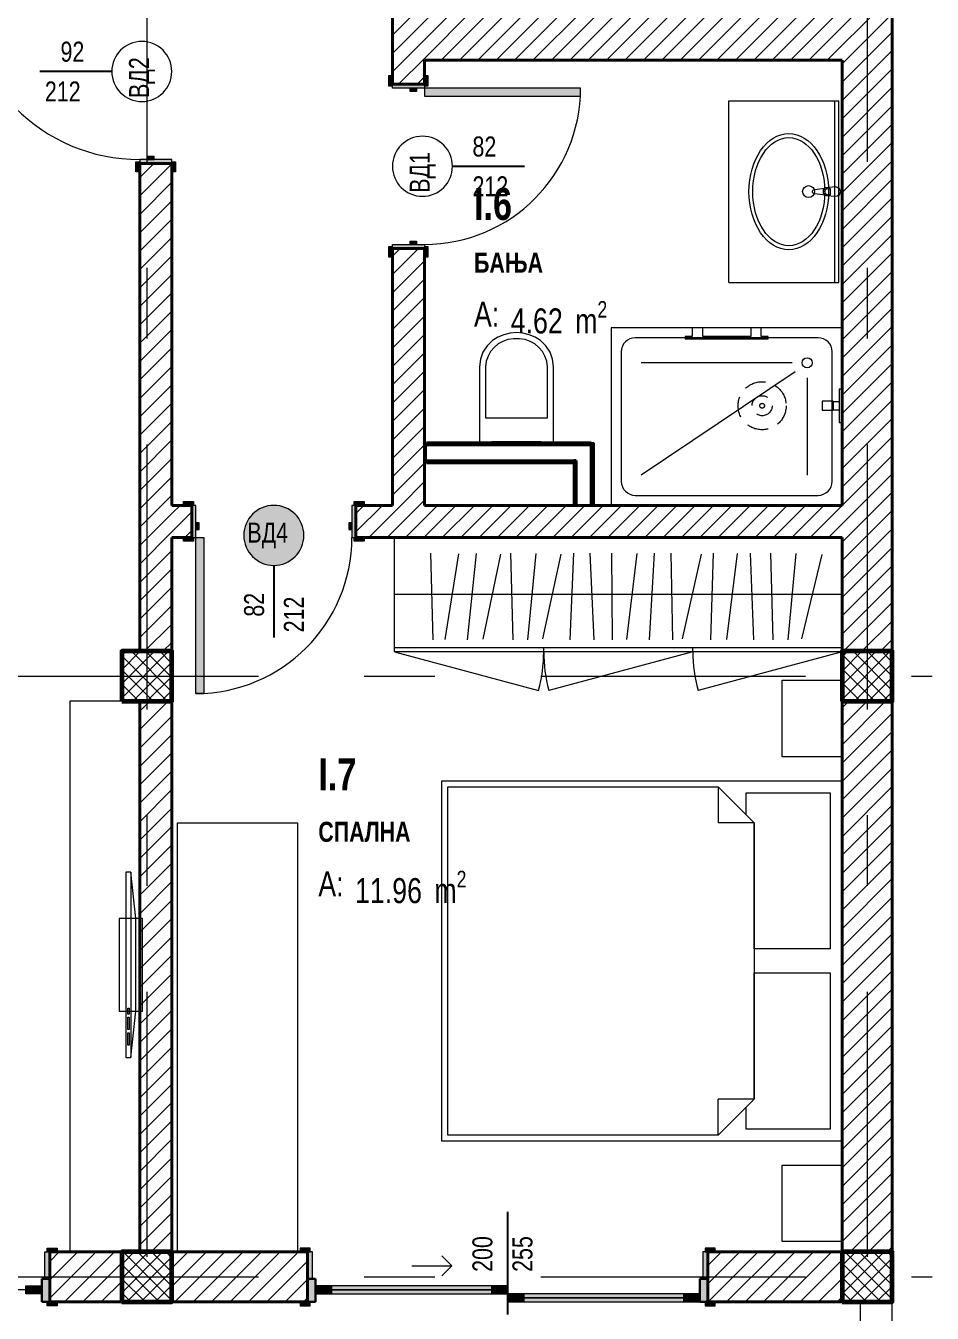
# Model space of a CAD drawing. Extents: x -1929 to 256751, y -18317 to 36108.
# Drawn here: x -983 to -530, y 767 to 1410 of the extents above; entities that cross this region are included whole.
import ezdxf

# ---------------------------------------------------------------- set-up
doc = ezdxf.new("R2010")
doc.units = 0
doc.header["$LTSCALE"] = 5
doc.header["$MEASUREMENT"] = 0
doc.linetypes.add('- Двойно прекъснати линии', pattern=[1093.611073, 529.166651, -211.666656, 141.111112, -211.666656])
doc.linetypes.add('Скрита линия (1)', pattern=[317.5, 211.666667, -105.833333])
for name, color, linetype in [('1 _ Плочи - Основни.Structural - Bearing', 7, 'Continuous'), ('1 _ Преградни_Стени - Външни .Non Structural - Bearing', 7, 'Continuous'), ('6 _ - Конструктивни оси.Dimensioning', 7, 'Continuous'), ('Model Unit - Zone', 7, 'Continuous'), ('Structural - Bearing', 7, 'Continuous')]:
    doc.layers.add(name, color=color, linetype=linetype)
doc.layers.add('3 _ - Обзавеждане - Вътрешно.Furniture', color=7, linetype='Continuous', true_color=0x6b6157)
doc.styles.add('GENERATED_STYLE_1', font='GOTHIC.TTF')
doc.styles.add('GENERATED_STYLE_2', font='GOTHICB.TTF')
doc.styles.add('GENERATED_STYLE_3', font='GOTHIC.TTF')
pattern_1 = [(45, (-6981.278, 1484.278), (-4.5961937, 4.5961937), [])]
pattern_2 = [(45, (-6981.278, 1484.278), (-3.5355337, 3.5355337), []), (135, (-6981.278, 1484.278), (3.5355337, 3.5355337), [])]

msp = doc.modelspace()

# ---------------------------------------------------------------- hatches: boundary and pattern name
at = {"layer": '1 _ Преградни_Стени - Външни .Non Structural - Bearing', "linetype": 'Continuous', "lineweight": 0, "true_color": 0xdedede}
for points in [[(-700.84, 1201.74), (-783.22, 1201.74), (-783.22, 1200.54), (-700.84, 1200.54)], [(-700.84, 1201.74), (-700.84, 1200.54), (-699.64, 1201.74)], [(-700.84, 1200.54), (-699.64, 1200.54), (-699.64, 1201.74)], [(-700.84, 1200.54), (-700.84, 1170.48), (-699.64, 1170.48), (-699.64, 1200.54)], [(-709.64, 1192.94), (-783.22, 1192.94), (-783.22, 1191.74), (-709.64, 1191.74)], [(-709.64, 1192.94), (-709.64, 1191.74), (-708.44, 1192.94)], [(-709.64, 1191.74), (-708.44, 1191.74), (-708.44, 1192.94)], [(-709.64, 1191.74), (-709.64, 1170.48), (-708.44, 1170.48), (-708.44, 1191.74)]]:
    msp.add_hatch(color=254, dxfattribs=at).paths.add_polyline_path(points)
at = {"layer": 'Structural - Bearing', "linetype": 'Continuous', "lineweight": 15}
h = msp.add_hatch(dxfattribs=at)
h.set_pattern_fill('COMMON_BRICK_0001', color=253, scale=0.05, style=0, pattern_type=2)
h.set_pattern_definition(pattern_1)
h.paths.add_polyline_path([(-800.22, 1380.83), (-784.22, 1380.83), (-784.22, 1501.63), (-800.22, 1501.63)])
h = msp.add_hatch(dxfattribs=at)
h.set_pattern_fill('COMMON_BRICK_0001', color=253, scale=0.05, style=0, pattern_type=2)
h.set_pattern_definition(pattern_1)
h.paths.add_polyline_path([(-784.22, 1392.83), (-550.48, 1392.83), (-550.48, 1417.83), (-784.22, 1417.83)])
h = msp.add_hatch(dxfattribs=at)
h.set_pattern_fill('COMMON_BRICK_0001', color=253, scale=0.05, style=0, pattern_type=2)
h.set_pattern_definition(pattern_1)
h.paths.add_polyline_path([(-550.48, 1392.83), (-575.48, 1392.83), (-575.48, 1097.6), (-550.48, 1097.6)])
at = {"layer": 'Structural - Bearing', "linetype": 'Continuous', "lineweight": 0, "true_color": 0xdedede}
for points in [[(-800.22, 1380.03), (-800.22, 1385.03), (-802.12, 1385.03), (-802.12, 1380.03)], [(-782.32, 1380.03), (-782.32, 1385.03), (-784.22, 1385.03), (-784.22, 1380.03)], [(-800.22, 1380.83), (-800.22, 1378.83), (-784.22, 1378.83), (-784.22, 1380.83)], [(-788.22, 1378.83), (-791.42, 1378.83), (-791.42, 1377.23), (-788.22, 1377.23)], [(-706.22, 1378.83), (-784.22, 1378.83), (-784.22, 1374.83), (-706.22, 1374.83)], [(-919.28, 1343.2), (-919.28, 1344.8), (-922.48, 1344.8), (-922.48, 1343.2)], [(-926.48, 1342), (-928.38, 1342), (-928.38, 1337), (-926.48, 1337)], [(-910.48, 1343.2), (-926.48, 1343.2), (-926.48, 1341.2), (-910.48, 1341.2)], [(-908.58, 1342), (-910.48, 1342), (-910.48, 1337), (-908.58, 1337)], [(-802.12, 1299.63), (-802.12, 1294.63), (-800.22, 1294.63), (-800.22, 1299.63)], [(-800.22, 1300.83), (-800.22, 1298.83), (-784.22, 1298.83), (-784.22, 1300.83)], [(-791.42, 1300.83), (-788.22, 1300.83), (-788.22, 1302.43), (-791.42, 1302.43)], [(-784.22, 1299.63), (-784.22, 1294.63), (-782.32, 1294.63), (-782.32, 1299.63)], [(-899.68, 1170.48), (-899.68, 1172.38), (-904.68, 1172.38), (-904.68, 1170.48)], [(-900.48, 1170.48), (-900.48, 1154.48), (-898.48, 1154.48), (-898.48, 1170.48)], [(-844.48, 1155.48, 1), (-874.48, 1155.48, 1)], [(-820.48, 1170.48), (-820.48, 1154.48), (-818.48, 1154.48), (-818.48, 1170.48)], [(-819.28, 1172.38), (-819.28, 1170.48), (-814.28, 1170.48), (-814.28, 1172.38)], [(-898.48, 1158.48), (-896.88, 1158.48), (-896.88, 1161.68), (-898.48, 1161.68)], [(-820.48, 1161.68), (-822.08, 1161.68), (-822.08, 1158.48), (-820.48, 1158.48)], [(-899.68, 1152.58), (-899.68, 1154.48), (-904.68, 1154.48), (-904.68, 1152.58)], [(-898.48, 1076.48), (-894.48, 1076.48), (-894.48, 1154.48), (-898.48, 1154.48)], [(-819.28, 1154.48), (-819.28, 1152.58), (-814.28, 1152.58), (-814.28, 1154.48)], [(-973.98, 784.1), (-971.48, 784.1), (-971.48, 797.6), (-973.98, 797.6)], [(-972.78, 799.5), (-972.78, 797.6), (-967.78, 797.6), (-967.78, 799.5)], [(-841.3, 799.5), (-846.3, 799.5), (-846.3, 797.6), (-841.3, 797.6)], [(-840.1, 784.1), (-840.1, 797.6), (-842.6, 797.6), (-842.6, 784.1)], [(-642.6, 784.1), (-642.6, 797.6), (-645.1, 797.6), (-645.1, 784.1)], [(-643.9, 797.6), (-638.9, 797.6), (-638.9, 799.5), (-643.9, 799.5)], [(-975.48, 776.6), (-975.48, 780.6), (-983.48, 780.6), (-983.48, 776.6)], [(-975.48, 784.1), (-975.48, 772.6), (-971.48, 772.6), (-971.48, 784.1)], [(-838.6, 784.1), (-842.6, 784.1), (-842.6, 772.6), (-838.6, 772.6)], [(-838.6, 776.6), (-830.6, 776.6), (-830.6, 780.6), (-838.6, 780.6)], [(-830.6, 778.6), (-750.6, 778.6), (-750.6, 780.6), (-830.6, 780.6)], [(-830.6, 776.6), (-750.6, 776.6), (-750.6, 778.6), (-830.6, 778.6)], [(-742.6, 780.6), (-750.6, 780.6), (-750.6, 776.6), (-742.6, 776.6)], [(-642.6, 784.1), (-646.6, 784.1), (-646.6, 772.6), (-642.6, 772.6)], [(-972.78, 772.6), (-972.78, 770.7), (-967.78, 770.7), (-967.78, 772.6)], [(-841.3, 772.6), (-846.3, 772.6), (-846.3, 770.7), (-841.3, 770.7)], [(-742.6, 772.6), (-734.6, 772.6), (-734.6, 776.6), (-742.6, 776.6)], [(-734.6, 774.6), (-654.6, 774.6), (-654.6, 776.6), (-734.6, 776.6)], [(-734.6, 772.6), (-654.6, 772.6), (-654.6, 774.6), (-734.6, 774.6)], [(-646.6, 776.6), (-654.6, 776.6), (-654.6, 772.6), (-646.6, 772.6)], [(-643.9, 770.7), (-638.9, 770.7), (-638.9, 772.6), (-643.9, 772.6)]]:
    msp.add_hatch(color=254, dxfattribs=at).paths.add_polyline_path(points)
at = {"layer": 'Structural - Bearing', "linetype": 'Continuous', "lineweight": 15}
h = msp.add_hatch(dxfattribs=at)
h.set_pattern_fill('COMMON_BRICK_0001', color=253, scale=0.05, style=0, pattern_type=2)
h.set_pattern_definition(pattern_1)
h.paths.add_polyline_path([(-926.48, 1097.6), (-910.48, 1097.6), (-910.48, 1341.2), (-926.48, 1341.2)])
h = msp.add_hatch(dxfattribs=at)
h.set_pattern_fill('COMMON_BRICK_0001', color=253, scale=0.05, style=0, pattern_type=2)
h.set_pattern_definition(pattern_1)
h.paths.add_polyline_path([(-800.22, 1170.48), (-784.22, 1170.48), (-784.22, 1298.83), (-800.22, 1298.83)])
h = msp.add_hatch(dxfattribs=at)
h.set_pattern_fill('COMMON_BRICK_0001', color=253, scale=0.05, style=0, pattern_type=2)
h.set_pattern_definition(pattern_1)
h.paths.add_polyline_path([(-910.48, 1170.48), (-910.48, 1154.48), (-900.48, 1154.48), (-900.48, 1170.48)])
h = msp.add_hatch(dxfattribs=at)
h.set_pattern_fill('COMMON_BRICK_0001', color=253, scale=0.05, style=0, pattern_type=2)
h.set_pattern_definition(pattern_1)
h.paths.add_polyline_path([(-818.48, 1170.48), (-818.48, 1154.48), (-575.48, 1154.48), (-575.48, 1170.48)])
at = {"layer": 'Structural - Bearing', "linetype": 'Continuous', "lineweight": 13}
h = msp.add_hatch(dxfattribs=at)
h.set_pattern_fill('1_БЕТОН_СГЛОБЯЕМИ_ЕЛЕМЕН_E7', color=253, scale=0.05, style=0, pattern_type=2)
h.set_pattern_definition(pattern_2)
h.paths.add_polyline_path([(-935.48, 1072.6), (-910.48, 1072.6), (-910.48, 1097.6), (-935.48, 1097.6)])
h = msp.add_hatch(dxfattribs=at)
h.set_pattern_fill('1_БЕТОН_СГЛОБЯЕМИ_ЕЛЕМЕН_E7', color=253, scale=0.05, style=0, pattern_type=2)
h.set_pattern_definition(pattern_2)
h.paths.add_polyline_path([(-575.48, 1072.6), (-550.48, 1072.6), (-550.48, 1097.6), (-575.48, 1097.6)])
at = {"layer": 'Structural - Bearing', "linetype": 'Continuous', "lineweight": 15}
h = msp.add_hatch(dxfattribs=at)
h.set_pattern_fill('COMMON_BRICK_0001', color=253, scale=0.05, style=0, pattern_type=2)
h.set_pattern_definition(pattern_1)
h.paths.add_polyline_path([(-926.48, 1072.6), (-926.48, 797.6), (-910.48, 797.6), (-910.48, 1072.6)])
h = msp.add_hatch(dxfattribs=at)
h.set_pattern_fill('COMMON_BRICK_0001', color=253, scale=0.05, style=0, pattern_type=2)
h.set_pattern_definition(pattern_1)
h.paths.add_polyline_path([(-575.48, 797.6), (-550.48, 797.6), (-550.48, 1072.6), (-575.48, 1072.6)])
h = msp.add_hatch(dxfattribs=at)
h.set_pattern_fill('COMMON_BRICK_0001', color=253, scale=0.05, style=0, pattern_type=2)
h.set_pattern_definition(pattern_1)
h.paths.add_polyline_path([(-971.48, 797.6), (-971.48, 772.6), (-935.48, 772.6), (-935.48, 797.6)])
at = {"layer": 'Structural - Bearing', "linetype": 'Continuous', "lineweight": 13}
h = msp.add_hatch(dxfattribs=at)
h.set_pattern_fill('1_БЕТОН_СГЛОБЯЕМИ_ЕЛЕМЕН_E7', color=253, scale=0.05, style=0, pattern_type=2)
h.set_pattern_definition(pattern_2)
h.paths.add_polyline_path([(-935.48, 772.6), (-910.48, 772.6), (-910.48, 797.6), (-935.48, 797.6)])
at = {"layer": 'Structural - Bearing', "linetype": 'Continuous', "lineweight": 15}
h = msp.add_hatch(dxfattribs=at)
h.set_pattern_fill('COMMON_BRICK_0001', color=253, scale=0.05, style=0, pattern_type=2)
h.set_pattern_definition(pattern_1)
h.paths.add_polyline_path([(-910.48, 772.6), (-842.6, 772.6), (-842.6, 797.6), (-910.48, 797.6)])
h = msp.add_hatch(dxfattribs=at)
h.set_pattern_fill('COMMON_BRICK_0001', color=253, scale=0.05, style=0, pattern_type=2)
h.set_pattern_definition(pattern_1)
h.paths.add_polyline_path([(-642.6, 772.6), (-575.48, 772.6), (-575.48, 797.6), (-642.6, 797.6)])
at = {"layer": 'Structural - Bearing', "linetype": 'Continuous', "lineweight": 13}
h = msp.add_hatch(dxfattribs=at)
h.set_pattern_fill('1_БЕТОН_СГЛОБЯЕМИ_ЕЛЕМЕН_E7', color=253, scale=0.05, style=0, pattern_type=2)
h.set_pattern_definition(pattern_2)
h.paths.add_polyline_path([(-575.48, 772.6), (-550.48, 772.6), (-550.48, 797.6), (-575.48, 797.6)])

# ---------------------------------------------------------------- linework, layer by layer
at = {"layer": '1 _ Плочи - Основни.Structural - Bearing', "linetype": 'Continuous', "lineweight": 20, "ltscale": 0.01, "flags": 128}
msp.add_lwpolyline([(-1240.48, 772.6), (-1240.48, 592.6), (-550.48, 592.6), (-550.48, 772.6), (-550.48, 1972.6), (-1240.48, 1972.6)], close=True, dxfattribs=at)
at = {"layer": '1 _ Преградни_Стени - Външни .Non Structural - Bearing', "linetype": 'Continuous', "lineweight": 35, "ltscale": 0.01}
for p, q in [((-708.44, 1200.54), (-783.22, 1200.54)), ((-700.84, 1200.54), (-708.44, 1200.54)), ((-700.84, 1200.54), (-708.44, 1200.54)), ((-700.84, 1192.94), (-700.84, 1200.54)), ((-783.22, 1192.94), (-709.64, 1192.94)), ((-708.44, 1192.94), (-709.64, 1192.94)), ((-708.44, 1192.94), (-709.64, 1192.94)), ((-708.44, 1192.94), (-708.44, 1170.48)), ((-700.84, 1170.48), (-700.84, 1192.94))]:
    msp.add_line(p, q, dxfattribs=at)
at = {"layer": '1 _ Преградни_Стени - Външни .Non Structural - Bearing', "linetype": 'Continuous', "lineweight": 35, "ltscale": 0.01, "flags": 128}
for points in [[(-700.84, 1201.74), (-783.22, 1201.74)], [(-699.64, 1170.48), (-699.64, 1201.74)], [(-783.22, 1191.74), (-709.64, 1191.74)], [(-709.64, 1191.74), (-709.64, 1170.48)]]:
    msp.add_lwpolyline(points, dxfattribs=at)
at = {"layer": '1 _ Преградни_Стени - Външни .Non Structural - Bearing', "linetype": 'Continuous', "lineweight": 15, "ltscale": 0.01, "flags": 128}
for points in [[(-783.22, 1200.54), (-783.22, 1201.74)], [(-699.64, 1201.74), (-700.84, 1201.74)], [(-783.22, 1191.74), (-783.22, 1192.94)], [(-709.64, 1170.48), (-708.44, 1170.48)], [(-700.84, 1170.48), (-699.64, 1170.48)]]:
    msp.add_lwpolyline(points, dxfattribs=at)
at = {"layer": '1 _ Преградни_Стени - Външни .Non Structural - Bearing', "linetype": 'Continuous', "lineweight": 13, "ltscale": 0.01, "flags": 128}
for points in [[(-783.22, 1192.94), (-783.22, 1200.54)], [(-708.44, 1170.48), (-700.84, 1170.48)]]:
    msp.add_lwpolyline(points, dxfattribs=at)
at = {"layer": '3 _ - Обзавеждане - Вътрешно.Furniture', "linetype": 'Continuous', "lineweight": 20, "ltscale": 0.01}
for p, q in [((-632.14, 1281.74), (-632.14, 1372.61)), ((-632.14, 1372.61), (-577.14, 1372.61)), ((-579.14, 1281.74), (-579.14, 1372.61)), ((-577.14, 1281.74), (-577.14, 1372.61)), ((-581.38, 1328.54), (-582.87, 1328.54)), ((-582.87, 1325.82), (-581.38, 1325.82)), ((-581.38, 1325.82), (-581.38, 1328.54)), ((-632.14, 1281.74), (-577.14, 1281.74)), ((-587.48, 1254.19), (-678.88, 1254.19)), ((-736.66, 1253.66), (-739.78, 1253.66)), ((-685.88, 1247.19), (-685.88, 1182.48)), ((-600.48, 1241.69), (-675.88, 1241.69)), ((-580.48, 1182.48), (-580.48, 1247.19)), ((-753.72, 1239.73), (-753.72, 1214.23)), ((-722.72, 1214.23), (-722.72, 1239.73)), ((-598.92, 1237.12), (-675.88, 1185.48)), ((-592.98, 1234.19), (-592.98, 1185.48)), ((-579.98, 1222.24), (-579.98, 1218.24)), ((-576.98, 1222.24), (-576.98, 1218.24)), ((-753.72, 1214.23), (-738.22, 1214.23)), ((-738.22, 1214.23), (-722.72, 1214.23)), ((-678.88, 1175.48), (-587.48, 1175.48)), ((-779.86, 1103.28), (-781.09, 1146.57)), ((-773.92, 1103.55), (-767.03, 1146.3)), ((-762.75, 1103.39), (-758.21, 1146.45)), ((-754.83, 1103.71), (-746.12, 1146.13)), ((-739.89, 1103.28), (-741.07, 1146.57)), ((-732.52, 1103.37), (-728.44, 1146.48)), ((-725.03, 1103.76), (-715.92, 1146.09)), ((-711.34, 1103.29), (-709.62, 1146.56)), ((-699.48, 1103.29), (-701.47, 1146.55)), ((-690.3, 1103.27), (-690.65, 1146.57)), ((-683.11, 1103.43), (-677.84, 1146.41)), ((-671.77, 1103.31), (-669.18, 1146.54)), ((-660.03, 1103.28), (-660.92, 1146.57)), ((-655.19, 1103.79), (-645.76, 1146.05)), ((-641.16, 1103.28), (-639.79, 1146.56)), ((-633.14, 1103.44), (-627.81, 1146.41)), ((-619.63, 1103.29), (-621.32, 1146.56)), ((-609.92, 1103.28), (-611.04, 1146.57)), ((-602.54, 1103.37), (-598.41, 1146.48)), ((-595.56, 1103.88), (-585.39, 1145.97)), ((-575.48, 1125.92), (-799.22, 1125.92)), ((-575.48, 1099.36), (-799.22, 1099.36)), ((-799.22, 1097.36), (-727.18, 1078.06)), ((-724.64, 1097.36), (-724.64, 1099.36)), ((-650.06, 1097.36), (-722.1, 1078.06)), ((-650.06, 1097.36), (-650.06, 1099.36)), ((-575.48, 1097.36), (-647.52, 1078.06)), ((-575.48, 1097.36), (-575.48, 1099.36)), ((-605.48, 1044.84), (-605.48, 1083.08)), ((-605.48, 1083.08), (-575.48, 1083.08)), ((-575.48, 1083.08), (-575.48, 1044.84)), ((-575.48, 1044.84), (-605.48, 1044.84)), ((-775.48, 852.9), (-775.48, 1032.9)), ((-775.48, 1032.9), (-575.48, 1032.9)), ((-772.48, 942.9), (-772.48, 1029.9)), ((-772.48, 1029.9), (-637.48, 1029.9)), ((-637.48, 1029.9), (-619.48, 1011.9)), ((-637.48, 1029.9), (-637.48, 1011.9)), ((-575.48, 1032.9), (-575.48, 852.9)), ((-619.48, 1011.9), (-637.48, 1011.9)), ((-619.48, 1011.9), (-619.48, 942.9)), ((-930.99, 987.28), (-930.99, 894.73)), ((-772.48, 855.9), (-772.48, 942.9)), ((-619.48, 942.9), (-619.48, 873.9)), ((-932.49, 916.33), (-932.49, 919.41)), ((-932.49, 919.41), (-931.86, 919.41)), ((-931.86, 916.33), (-932.49, 916.33)), ((-932.49, 908.61), (-932.49, 914.78)), ((-932.49, 914.78), (-931.86, 914.78)), ((-931.86, 919.41), (-931.86, 916.33)), ((-931.86, 914.78), (-931.86, 908.61)), ((-931.86, 908.61), (-932.49, 908.61)), ((-932.49, 900.9), (-932.49, 907.07)), ((-932.49, 907.07), (-931.86, 907.07)), ((-931.86, 907.07), (-931.86, 900.9)), ((-931.86, 900.9), (-932.49, 900.9)), ((-619.48, 873.9), (-637.48, 855.9)), ((-637.48, 855.9), (-637.48, 873.9)), ((-619.48, 873.9), (-637.48, 873.9)), ((-637.48, 855.9), (-772.48, 855.9)), ((-575.48, 852.9), (-775.48, 852.9)), ((-605.48, 802.71), (-605.48, 840.95)), ((-605.48, 840.95), (-575.48, 840.95)), ((-575.48, 840.95), (-575.48, 802.71)), ((-575.48, 802.71), (-605.48, 802.71))]:
    msp.add_line(p, q, dxfattribs=at)
at = {"layer": '3 _ - Обзавеждане - Вътрешно.Furniture', "linetype": 'Continuous', "lineweight": 20, "ltscale": 0.01, "flags": 128}
msp.add_lwpolyline([(-578.89, 1324.68), (-583.08, 1325.08, -0.12102), (-584.04, 1325.4), (-589.33, 1326.07, -0.882566), (-589.33, 1328.29), (-584.04, 1328.95, -0.12102), (-583.08, 1329.28), (-578.89, 1329.68, -1)], format="xyb", close=True, dxfattribs=at)
for points in [[(-756.72, 1239.74), (-756.72, 1201.74), (-719.72, 1201.74), (-719.72, 1239.74), (-720.16, 1243.47), (-721.44, 1247.01), (-723.5, 1250.15), (-726.22, 1252.74), (-728.94, 1254.45), (-731.9, 1255.71), (-735.02, 1256.48), (-738.22, 1256.74), (-741.43, 1256.48), (-744.55, 1255.71), (-747.5, 1254.45), (-750.22, 1252.74), (-752.95, 1250.15), (-755.01, 1247.01), (-756.29, 1243.47)], [(-575.48, 1259.19), (-690.88, 1259.19), (-690.88, 1170.48), (-575.48, 1170.48)], [(-653.98, 1253.69), (-612.38, 1253.69), (-612.38, 1254.79), (-615.88, 1254.79), (-615.88, 1259.19), (-621.18, 1259.19), (-621.18, 1254.79), (-645.18, 1254.79), (-645.18, 1259.19), (-650.48, 1259.19), (-650.48, 1254.79), (-653.98, 1254.79)], [(-575.48, 1228.54), (-576.98, 1228.54), (-576.98, 1222.24), (-579.98, 1222.24), (-579.98, 1222.44), (-585.48, 1222.44), (-585.48, 1218.04), (-579.98, 1218.04), (-579.98, 1218.24), (-576.98, 1218.24), (-576.98, 1211.94), (-575.48, 1211.94)], [(-750.52, 1201.74), (-725.92, 1201.74), (-725.92, 1202.24), (-750.52, 1202.24)], [(-575.48, 1097.36), (-799.22, 1097.36), (-799.22, 1154.48), (-575.48, 1154.48)], [(-961.48, 1072.6), (-961.48, 797.6), (-926.48, 797.6), (-926.48, 1072.6)], [(-619.48, 1011.9), (-623.48, 1015.9), (-623.48, 1026.9), (-581.48, 1026.9), (-581.48, 948.9), (-619.48, 948.9)], [(-847.6, 1011.96), (-847.6, 797.6), (-907.6, 797.6), (-907.6, 1011.96)], [(-933.49, 987.28), (-933.49, 894.73), (-930.99, 894.73), (-928.49, 917.87), (-928.49, 964.15), (-930.99, 987.28)], [(-936.77, 964.15), (-936.77, 917.87), (-925.2, 917.87), (-925.2, 964.15)], [(-619.48, 936.9), (-581.48, 936.9), (-581.48, 858.9), (-623.48, 858.9), (-623.48, 869.9), (-619.48, 873.9)]]:
    msp.add_lwpolyline(points, close=True, dxfattribs=at)
at = {"layer": '3 _ - Обзавеждане - Вътрешно.Furniture', "linetype": 'Continuous', "lineweight": 20, "ltscale": 0.01}
for centre, radius in [((-592.26, 1327.18), 3), ((-592.98, 1241.69), 2.5)]:
    msp.add_circle(centre, radius, dxfattribs=at)
at = {"layer": '3 _ - Обзавеждане - Вътрешно.Furniture', "linetype": 'Скрита линия (1)', "lineweight": 20, "ltscale": 0.01}
for radius in [12, 5, 1.2]:
    msp.add_circle((-615.48, 1220.24), radius, dxfattribs=at)
at = {"layer": '3 _ - Обзавеждане - Вътрешно.Furniture', "linetype": 'Continuous', "lineweight": 20, "ltscale": 0.01}
for centre, radius, start, end in [((-582.89, 1327.18), 2.11, 122.77103, 237.22897), ((-582.87, 1327.18), 1.36, 90, 270), ((-678.88, 1247.19), 7, 90, 180), ((-587.48, 1247.19), 7, 0, 90), ((-739.12, 1239.05), 14.62, 92.61169, 177.33999), ((-737.33, 1239.05), 14.62, 2.66001, 87.38831), ((-678.88, 1182.48), 7, 180, 270), ((-587.48, 1182.48), 7, 270, 0), ((-799.22, 1097.36), 74.58, 345, 0), ((-650.06, 1097.36), 74.58, 180, 195), ((-575.48, 1097.36), 74.58, 180, 195)]:
    msp.add_arc(centre, radius, start, end, dxfattribs=at)
for major_axis, ratio in [((0, 29), 0.686667), ((0, 27), 0.666667)]:
    msp.add_ellipse((-602.14, 1327.18), major_axis=major_axis, ratio=ratio, dxfattribs=at)
at = {"layer": '6 _ - Конструктивни оси.Dimensioning', "linetype": '- Двойно прекъснати линии', "lineweight": 13, "ltscale": 0.05}
for p, q in [((-922.98, 2021.08), (-922.98, 552.53)), ((-562.98, 2021.08), (-562.98, 552.53)), ((-1272.9, 1085.14), (-530.45, 1085.14)), ((-1272.9, 785.14), (-530.45, 785.14))]:
    msp.add_line(p, q, dxfattribs=at)
at = {"layer": 'Structural - Bearing', "linetype": 'Continuous', "lineweight": 25, "ltscale": 0.01}
for p, q in [((-940.48, 1387.2), (-976.48, 1387.2)), ((-770.22, 1339.83), (-734.22, 1339.83)), ((-859.48, 1140.48), (-859.48, 1104.48)), ((-742.6, 766.25), (-742.6, 817.6))]:
    msp.add_line(p, q, dxfattribs=at)
at = {"layer": 'Structural - Bearing', "linetype": 'Continuous', "lineweight": 18, "ltscale": 0.01}
for p, q in [((-800.22, 1385.03), (-802.12, 1385.03)), ((-802.12, 1385.03), (-802.12, 1380.03)), ((-800.22, 1380.03), (-800.22, 1385.03)), ((-782.32, 1385.03), (-784.22, 1385.03)), ((-784.22, 1385.03), (-784.22, 1380.03)), ((-782.32, 1380.03), (-782.32, 1385.03)), ((-802.12, 1380.03), (-800.22, 1380.03)), ((-784.22, 1380.03), (-782.32, 1380.03)), ((-928.38, 1337), (-928.38, 1342)), ((-928.38, 1342), (-926.48, 1342)), ((-926.48, 1342), (-926.48, 1337)), ((-910.48, 1337), (-910.48, 1342)), ((-910.48, 1342), (-908.58, 1342)), ((-908.58, 1342), (-908.58, 1337)), ((-926.48, 1337), (-928.38, 1337)), ((-908.58, 1337), (-910.48, 1337)), ((-802.12, 1299.63), (-802.12, 1294.63)), ((-800.22, 1299.63), (-802.12, 1299.63)), ((-800.22, 1294.63), (-800.22, 1299.63)), ((-784.22, 1299.63), (-784.22, 1294.63)), ((-782.32, 1299.63), (-784.22, 1299.63)), ((-782.32, 1294.63), (-782.32, 1299.63)), ((-802.12, 1294.63), (-800.22, 1294.63)), ((-784.22, 1294.63), (-782.32, 1294.63)), ((-904.68, 1170.48), (-904.68, 1172.38)), ((-904.68, 1172.38), (-899.68, 1172.38)), ((-899.68, 1170.48), (-904.68, 1170.48)), ((-899.68, 1172.38), (-899.68, 1170.48)), ((-819.28, 1172.38), (-814.28, 1172.38)), ((-819.28, 1170.48), (-819.28, 1172.38)), ((-814.28, 1170.48), (-819.28, 1170.48)), ((-814.28, 1172.38), (-814.28, 1170.48)), ((-904.68, 1152.58), (-904.68, 1154.48)), ((-904.68, 1154.48), (-899.68, 1154.48)), ((-899.68, 1152.58), (-904.68, 1152.58)), ((-899.68, 1154.48), (-899.68, 1152.58)), ((-819.28, 1154.48), (-814.28, 1154.48)), ((-819.28, 1152.58), (-819.28, 1154.48)), ((-814.28, 1152.58), (-819.28, 1152.58)), ((-814.28, 1154.48), (-814.28, 1152.58)), ((-770.6, 790.6), (-775.6, 795.6)), ((-790.6, 790.6), (-770.6, 790.6)), ((-770.6, 790.6), (-775.6, 785.6))]:
    msp.add_line(p, q, dxfattribs=at)
at = {"layer": 'Structural - Bearing', "linetype": 'Continuous', "lineweight": 40, "ltscale": 0.01}
for p, q in [((-800.22, 1380.83), (-800.22, 1385.03)), ((-800.22, 1380.83), (-800.22, 1385.03)), ((-800.22, 1380.83), (-800.22, 1385.03)), ((-784.22, 1380.83), (-784.22, 1385.03)), ((-784.22, 1380.83), (-784.22, 1385.03)), ((-784.22, 1380.83), (-784.22, 1385.03)), ((-784.22, 1380.83), (-800.22, 1380.83)), ((-784.22, 1380.83), (-800.22, 1380.83)), ((-784.22, 1380.83), (-800.22, 1380.83)), ((-926.48, 1341.2), (-926.48, 1337)), ((-926.48, 1341.2), (-910.48, 1341.2)), ((-926.48, 1341.2), (-910.48, 1341.2)), ((-926.48, 1341.2), (-910.48, 1341.2)), ((-926.48, 1341.2), (-926.48, 1337)), ((-926.48, 1341.2), (-926.48, 1337)), ((-910.48, 1341.2), (-910.48, 1337)), ((-910.48, 1341.2), (-910.48, 1337)), ((-910.48, 1341.2), (-910.48, 1337)), ((-800.22, 1298.83), (-800.22, 1294.63)), ((-784.22, 1298.83), (-800.22, 1298.83)), ((-784.22, 1298.83), (-800.22, 1298.83)), ((-784.22, 1298.83), (-800.22, 1298.83)), ((-800.22, 1298.83), (-800.22, 1294.63)), ((-800.22, 1298.83), (-800.22, 1294.63)), ((-784.22, 1298.83), (-784.22, 1294.63)), ((-784.22, 1298.83), (-784.22, 1294.63)), ((-784.22, 1298.83), (-784.22, 1294.63)), ((-900.48, 1170.48), (-904.68, 1170.48)), ((-900.48, 1170.48), (-904.68, 1170.48)), ((-900.48, 1170.48), (-904.68, 1170.48)), ((-900.48, 1154.48), (-900.48, 1170.48)), ((-900.48, 1154.48), (-900.48, 1170.48)), ((-900.48, 1154.48), (-900.48, 1170.48)), ((-818.48, 1170.48), (-814.28, 1170.48)), ((-818.48, 1154.48), (-818.48, 1170.48)), ((-818.48, 1154.48), (-818.48, 1170.48)), ((-818.48, 1154.48), (-818.48, 1170.48)), ((-818.48, 1170.48), (-814.28, 1170.48)), ((-818.48, 1170.48), (-814.28, 1170.48)), ((-900.48, 1154.48), (-904.68, 1154.48)), ((-900.48, 1154.48), (-904.68, 1154.48)), ((-900.48, 1154.48), (-904.68, 1154.48)), ((-818.48, 1154.48), (-814.28, 1154.48)), ((-818.48, 1154.48), (-814.28, 1154.48)), ((-818.48, 1154.48), (-814.28, 1154.48)), ((-971.48, 797.6), (-967.78, 797.6)), ((-971.48, 784.1), (-971.48, 797.6)), ((-971.48, 784.1), (-971.48, 797.6)), ((-971.48, 784.1), (-971.48, 797.6)), ((-971.48, 797.6), (-967.78, 797.6)), ((-971.48, 797.6), (-967.78, 797.6)), ((-842.6, 797.6), (-846.3, 797.6)), ((-842.6, 797.6), (-846.3, 797.6)), ((-842.6, 797.6), (-846.3, 797.6)), ((-842.6, 784.1), (-842.6, 797.6)), ((-842.6, 784.1), (-842.6, 797.6)), ((-842.6, 784.1), (-842.6, 797.6)), ((-642.6, 797.6), (-638.9, 797.6)), ((-642.6, 784.1), (-642.6, 797.6)), ((-642.6, 784.1), (-642.6, 797.6)), ((-642.6, 784.1), (-642.6, 797.6)), ((-642.6, 797.6), (-638.9, 797.6)), ((-642.6, 797.6), (-638.9, 797.6)), ((-971.48, 772.6), (-971.48, 784.1)), ((-971.48, 772.6), (-971.48, 784.1)), ((-971.48, 772.6), (-971.48, 784.1)), ((-842.6, 772.6), (-842.6, 784.1)), ((-842.6, 772.6), (-842.6, 784.1)), ((-842.6, 772.6), (-842.6, 784.1)), ((-642.6, 772.6), (-642.6, 784.1)), ((-642.6, 772.6), (-642.6, 784.1)), ((-642.6, 772.6), (-642.6, 784.1)), ((-971.48, 772.6), (-967.78, 772.6)), ((-971.48, 772.6), (-967.78, 772.6)), ((-971.48, 772.6), (-967.78, 772.6)), ((-842.6, 772.6), (-846.3, 772.6)), ((-842.6, 772.6), (-846.3, 772.6)), ((-842.6, 772.6), (-846.3, 772.6)), ((-642.6, 772.6), (-638.9, 772.6)), ((-642.6, 772.6), (-638.9, 772.6)), ((-642.6, 772.6), (-638.9, 772.6))]:
    msp.add_line(p, q, dxfattribs=at)
at = {"layer": 'Structural - Bearing', "linetype": 'Continuous', "lineweight": 15, "ltscale": 0.01}
for p, q in [((-800.22, 1380.83), (-784.22, 1380.83)), ((-800.22, 1378.83), (-800.22, 1380.83)), ((-784.22, 1378.83), (-800.22, 1378.83)), ((-791.42, 1377.23), (-791.42, 1378.83)), ((-791.42, 1378.83), (-788.22, 1378.83)), ((-788.22, 1377.23), (-791.42, 1377.23)), ((-788.22, 1378.83), (-788.22, 1377.23)), ((-784.22, 1380.83), (-784.22, 1378.83)), ((-706.22, 1378.83), (-784.22, 1378.83)), ((-784.22, 1378.83), (-784.22, 1374.83)), ((-706.22, 1374.83), (-706.22, 1378.83)), ((-784.22, 1374.83), (-706.22, 1374.83)), ((-919.28, 1344.8), (-922.48, 1344.8)), ((-922.48, 1344.8), (-922.48, 1343.2)), ((-919.28, 1343.2), (-919.28, 1344.8)), ((-910.48, 1343.2), (-926.48, 1343.2)), ((-926.48, 1343.2), (-926.48, 1341.2)), ((-926.48, 1341.2), (-910.48, 1341.2)), ((-922.48, 1343.2), (-919.28, 1343.2)), ((-910.48, 1341.2), (-910.48, 1343.2)), ((-800.22, 1300.83), (-784.22, 1300.83)), ((-800.22, 1298.83), (-800.22, 1300.83)), ((-791.42, 1300.83), (-791.42, 1302.43)), ((-791.42, 1302.43), (-788.22, 1302.43)), ((-788.22, 1300.83), (-791.42, 1300.83)), ((-788.22, 1302.43), (-788.22, 1300.83)), ((-784.22, 1300.83), (-784.22, 1298.83)), ((-784.22, 1298.83), (-800.22, 1298.83)), ((-900.48, 1170.48), (-900.48, 1154.48)), ((-898.48, 1170.48), (-900.48, 1170.48)), ((-898.48, 1154.48), (-898.48, 1170.48)), ((-820.48, 1170.48), (-820.48, 1154.48)), ((-818.48, 1170.48), (-820.48, 1170.48)), ((-818.48, 1154.48), (-818.48, 1170.48)), ((-896.88, 1161.68), (-898.48, 1161.68)), ((-898.48, 1161.68), (-898.48, 1158.48)), ((-898.48, 1158.48), (-896.88, 1158.48)), ((-896.88, 1158.48), (-896.88, 1161.68)), ((-820.48, 1161.68), (-822.08, 1161.68)), ((-822.08, 1161.68), (-822.08, 1158.48)), ((-822.08, 1158.48), (-820.48, 1158.48)), ((-820.48, 1158.48), (-820.48, 1161.68)), ((-900.48, 1154.48), (-898.48, 1154.48)), ((-898.48, 1076.48), (-898.48, 1154.48)), ((-898.48, 1154.48), (-894.48, 1154.48)), ((-894.48, 1154.48), (-894.48, 1076.48)), ((-820.48, 1154.48), (-818.48, 1154.48)), ((-894.48, 1076.48), (-898.48, 1076.48))]:
    msp.add_line(p, q, dxfattribs=at)
at = {"layer": 'Structural - Bearing', "linetype": 'Continuous', "lineweight": 20, "ltscale": 0.01}
for p, q in [((-973.98, 784.1), (-973.98, 797.6)), ((-973.98, 797.6), (-971.48, 797.6)), ((-972.78, 799.5), (-967.78, 799.5)), ((-972.78, 797.6), (-972.78, 799.5)), ((-967.78, 797.6), (-972.78, 797.6)), ((-971.48, 797.6), (-971.48, 784.1)), ((-967.78, 799.5), (-967.78, 797.6)), ((-841.3, 799.5), (-846.3, 799.5)), ((-846.3, 799.5), (-846.3, 797.6)), ((-846.3, 797.6), (-841.3, 797.6)), ((-840.1, 797.6), (-842.6, 797.6)), ((-842.6, 797.6), (-842.6, 784.1)), ((-841.3, 797.6), (-841.3, 799.5)), ((-840.1, 784.1), (-840.1, 797.6)), ((-642.6, 797.6), (-645.1, 797.6)), ((-645.1, 797.6), (-645.1, 784.1)), ((-638.9, 799.5), (-643.9, 799.5)), ((-643.9, 799.5), (-643.9, 797.6)), ((-643.9, 797.6), (-638.9, 797.6)), ((-642.6, 784.1), (-642.6, 797.6)), ((-638.9, 797.6), (-638.9, 799.5)), ((-983.48, 778.6), (-1063.48, 778.6)), ((-983.48, 776.6), (-983.48, 780.6)), ((-983.48, 780.6), (-975.48, 780.6)), ((-975.48, 780.6), (-975.48, 776.6)), ((-971.48, 784.1), (-973.98, 784.1)), ((-842.6, 784.1), (-840.1, 784.1)), ((-830.6, 780.6), (-838.6, 780.6)), ((-838.6, 780.6), (-838.6, 776.6)), ((-830.6, 776.6), (-830.6, 780.6)), ((-830.6, 778.6), (-750.6, 778.6)), ((-742.6, 780.6), (-750.6, 780.6)), ((-750.6, 780.6), (-750.6, 776.6)), ((-742.6, 776.6), (-742.6, 780.6)), ((-645.1, 784.1), (-642.6, 784.1)), ((-975.48, 776.6), (-983.48, 776.6)), ((-972.78, 772.6), (-967.78, 772.6)), ((-972.78, 770.7), (-972.78, 772.6)), ((-967.78, 772.6), (-967.78, 770.7)), ((-841.3, 772.6), (-846.3, 772.6)), ((-846.3, 772.6), (-846.3, 770.7)), ((-841.3, 770.7), (-841.3, 772.6)), ((-838.6, 776.6), (-830.6, 776.6)), ((-750.6, 776.6), (-742.6, 776.6)), ((-734.6, 776.6), (-742.6, 776.6)), ((-742.6, 776.6), (-742.6, 772.6)), ((-742.6, 772.6), (-734.6, 772.6)), ((-734.6, 772.6), (-734.6, 776.6)), ((-734.6, 774.6), (-654.6, 774.6)), ((-646.6, 776.6), (-654.6, 776.6)), ((-654.6, 776.6), (-654.6, 772.6)), ((-654.6, 772.6), (-646.6, 772.6)), ((-646.6, 772.6), (-646.6, 776.6)), ((-638.9, 772.6), (-643.9, 772.6)), ((-643.9, 772.6), (-643.9, 770.7)), ((-638.9, 770.7), (-638.9, 772.6)), ((-967.78, 770.7), (-972.78, 770.7)), ((-846.3, 770.7), (-841.3, 770.7)), ((-643.9, 770.7), (-638.9, 770.7))]:
    msp.add_line(p, q, dxfattribs=at)
at = {"layer": 'Structural - Bearing', "linetype": 'Continuous', "lineweight": 30, "ltscale": 0.01}
for p, q in [((-975.48, 784.1), (-975.48, 772.6)), ((-971.48, 784.1), (-975.48, 784.1)), ((-971.48, 772.6), (-971.48, 784.1)), ((-842.6, 772.6), (-842.6, 784.1)), ((-842.6, 784.1), (-838.6, 784.1)), ((-838.6, 784.1), (-838.6, 772.6)), ((-646.6, 772.6), (-646.6, 784.1)), ((-646.6, 784.1), (-642.6, 784.1)), ((-642.6, 784.1), (-642.6, 772.6)), ((-975.48, 772.6), (-971.48, 772.6)), ((-838.6, 772.6), (-842.6, 772.6)), ((-642.6, 772.6), (-646.6, 772.6))]:
    msp.add_line(p, q, dxfattribs=at)
at = {"layer": 'Structural - Bearing', "linetype": 'Continuous', "lineweight": 40, "ltscale": 0.01, "flags": 128}
for points in [[(-800.22, 1501.63), (-800.22, 1380.83)], [(-550.48, 1392.83), (-550.48, 1417.83)], [(-784.22, 1392.83), (-575.48, 1392.83)], [(-784.22, 1380.83), (-784.22, 1392.83)], [(-575.48, 1392.83), (-575.48, 1170.48)], [(-550.48, 1097.6), (-550.48, 1392.83)], [(-926.48, 1341.2), (-926.48, 1097.6)], [(-910.48, 1170.48), (-910.48, 1341.2)], [(-800.22, 1298.83), (-800.22, 1170.48)], [(-784.22, 1170.48), (-784.22, 1298.83)], [(-900.48, 1170.48), (-910.48, 1170.48)], [(-800.22, 1170.48), (-818.48, 1170.48)], [(-575.48, 1170.48), (-784.22, 1170.48)], [(-910.48, 1097.6), (-910.48, 1154.48)], [(-910.48, 1154.48), (-900.48, 1154.48)], [(-818.48, 1154.48), (-575.48, 1154.48)], [(-575.48, 1154.48), (-575.48, 1097.6)], [(-926.48, 1072.6), (-926.48, 797.6)], [(-910.48, 797.6), (-910.48, 1072.6)], [(-575.48, 1072.6), (-575.48, 797.6)], [(-550.48, 797.6), (-550.48, 1072.6)], [(-935.48, 797.6), (-971.48, 797.6)], [(-842.6, 797.6), (-910.48, 797.6)], [(-575.48, 797.6), (-642.6, 797.6)], [(-971.48, 772.6), (-935.48, 772.6)], [(-910.48, 772.6), (-842.6, 772.6)], [(-642.6, 772.6), (-575.48, 772.6)]]:
    msp.add_lwpolyline(points, dxfattribs=at)
at = {"layer": 'Structural - Bearing', "linetype": 'Continuous', "lineweight": 15, "ltscale": 0.01, "flags": 128}
for points in [[(-925.48, 1372.2, 1), (-925.48, 1402.2, 1)], [(-785.22, 1354.83, 1), (-785.22, 1324.83, 1)], [(-844.48, 1155.48, 1), (-874.48, 1155.48, 1)]]:
    msp.add_lwpolyline(points, format="xyb", close=True, dxfattribs=at)
at = {"layer": 'Structural - Bearing', "linetype": 'Continuous', "lineweight": 60, "ltscale": 0.01, "flags": 128}
for points in [[(-935.48, 1072.6), (-910.48, 1072.6), (-910.48, 1097.6), (-935.48, 1097.6)], [(-575.48, 1072.6), (-550.48, 1072.6), (-550.48, 1097.6), (-575.48, 1097.6)], [(-935.48, 772.6), (-910.48, 772.6), (-910.48, 797.6), (-935.48, 797.6)], [(-575.48, 772.6), (-550.48, 772.6), (-550.48, 797.6), (-575.48, 797.6)]]:
    msp.add_lwpolyline(points, close=True, dxfattribs=at)
at = {"layer": 'Structural - Bearing', "linetype": 'Continuous', "lineweight": 20, "ltscale": 0.01, "flags": 128}
for points in [[(-830.6, 778.6), (-750.6, 778.6), (-750.6, 780.6), (-830.6, 780.6)], [(-830.6, 776.6), (-750.6, 776.6), (-750.6, 778.6), (-830.6, 778.6)], [(-734.6, 774.6), (-654.6, 774.6), (-654.6, 776.6), (-734.6, 776.6)], [(-734.6, 772.6), (-654.6, 772.6), (-654.6, 774.6), (-734.6, 774.6)]]:
    msp.add_lwpolyline(points, close=True, dxfattribs=at)
for points in [[(-566.48, 772.6), (-566.48, 608.6)], [(-550.48, 608.6), (-550.48, 772.6)]]:
    msp.add_lwpolyline(points, dxfattribs=at)
at = {"layer": 'Structural - Bearing', "linetype": 'Continuous', "lineweight": 15, "ltscale": 0.01}
for centre, radius, start, end in [((-926.48, 1431.2), 88, 180, 270), ((-784.22, 1378.83), 78, 270, 0), ((-898.48, 1154.48), 78, 270, 0)]:
    msp.add_arc(centre, radius, start, end, dxfattribs=at)

# ---------------------------------------------------------------- texts
at = {"layer": 'Model Unit - Zone', "linetype": 'Continuous', "lineweight": 13, "attachment_point": 1}
for s, insert, char_height, style in [('\\A1;{\\W0.800000x;\\pql;\\pt0;\\fCentury Gothic|b1|i0|c204|p34;I.6}', (-759.47, 1329.06), 16, 'GENERATED_STYLE_2'), ('\\A1;{\\W0.800000x;\\pql;\\pt0;\\fCentury Gothic|b0|i0|c204|p34;A: }', (-759.47, 1272.18), 12.5, 'GENERATED_STYLE_1'), ('\\A1;{\\W0.800000x;\\pql;\\pt0,100;\\fCentury Gothic|b0|i0|c204|p34;4.62\\fCentury Gothic|b0|i0|c204|p34;\\A1{\\H.66x;\\S^  ;}\\fCentury Gothic|b0|i0|c204|p34; m\\fCentury Gothic|b0|i0|c204|p34;\\A1{\\H.66x;\\S2^  ;}}', (-741.11, 1272.5), 12.5, 'GENERATED_STYLE_1'), ('\\A1;{\\W0.800000x;\\pql;\\pt0;\\fCentury Gothic|b1|i0|c204|p34;I.7}', (-837.27, 1044.1), 16, 'GENERATED_STYLE_2'), ('\\A1;{\\W0.800000x;\\pql;\\pt0;\\fCentury Gothic|b0|i0|c204|p34;A: }', (-837.27, 987.63), 12.5, 'GENERATED_STYLE_1'), ('\\A1;{\\W0.800000x;\\pql;\\pt0,100;\\fCentury Gothic|b0|i0|c204|p34;11.96\\fCentury Gothic|b0|i0|c204|p34;\\A1{\\H.66x;\\S^  ;}\\fCentury Gothic|b0|i0|c204|p34; m\\fCentury Gothic|b0|i0|c204|p34;\\A1{\\H.66x;\\S2^  ;}}', (-818.92, 987.95), 12.5, 'GENERATED_STYLE_1')]:
    msp.add_mtext(s, dxfattribs=dict(at, insert=insert, char_height=char_height, style=style))
at = {"layer": 'Model Unit - Zone', "linetype": 'Continuous', "lineweight": 35, "char_height": 10, "attachment_point": 1, "style": 'GENERATED_STYLE_2'}
for s, insert in [('\\A1;{\\W0.800000x;\\pql;\\pt0;\\fCentury Gothic|b1|i0|c204|p34;БАЊА}', (-759.47, 1296.72)), ('\\A1;{\\W0.800000x;\\pql;\\pt0;\\fCentury Gothic|b1|i0|c204|p34;СПАЛНА}', (-837.27, 1012.42))]:
    msp.add_mtext(s, dxfattribs=dict(at, insert=insert))
at = {"layer": 'Structural - Bearing', "linetype": 'Continuous', "lineweight": 25, "char_height": 10, "attachment_point": 7, "style": 'GENERATED_STYLE_1'}
for s, insert in [('\\A1;{\\W0.800000x;\\pql;\\pt100;\\fCentury Gothic|b0|i0|c204|p34;92}', (-966.1, 1391.94)), ('\\A1;{\\W0.800000x;\\pql;\\pt100;\\fCentury Gothic|b0|i0|c204|p34;212}', (-973.91, 1372.2)), ('\\A1;{\\W0.800000x;\\pql;\\pt100;\\fCentury Gothic|b0|i0|c204|p34;82}', (-760.22, 1344.58)), ('\\A1;{\\W0.800000x;\\pql;\\pt100;\\fCentury Gothic|b0|i0|c204|p34;212}', (-760.22, 1324.83)), ('\\A1;{\\W0.800000x;\\pql;\\pt100;\\fCentury Gothic|b0|i0|c204|p34;ВД4}', (-872.7, 1148.96))]:
    msp.add_mtext(s, dxfattribs=dict(at, insert=insert))
at = {"layer": 'Structural - Bearing', "linetype": 'Continuous', "lineweight": 25, "char_height": 10, "attachment_point": 7, "rotation": 90}
for s, insert, style in [('\\A1;{\\W0.800000x;\\pql;\\pt100;\\fCentury Gothic|b0|i0|c204|p34;ВД2}', (-918.96, 1373.97), 'GENERATED_STYLE_1'), ('\\A1;{\\W0.800000x;\\pql;\\pt100;\\fCentury Gothic|b0|i0|c204|p34;ВД1}', (-778.7, 1326.61), 'GENERATED_STYLE_1'), ('\\A1;{\\W0.800000x;\\pql;\\pt100;\\fCentury Gothic|b0|i0|c204|p34;82}', (-864.22, 1114.86), 'GENERATED_STYLE_1'), ('\\A1;{\\W0.800000x;\\pql;\\pt100;\\fCentury Gothic|b0|i0|c204|p34;212}', (-844.48, 1107.05), 'GENERATED_STYLE_1'), ('\\A1;{\\W0.800000x;\\pql;\\pt0;\\fCentury Gothic|b0|i0|c0|p34;200\\fCentury Gothic|b0|i0|c0|p34;\\A1{\\H.66x;\\S^  ;}\\fCentury Gothic|b0|i0|c0|p34;\\fCentury Gothic|b0|i0|c0|p34;}', (-747.34, 787.6), 'GENERATED_STYLE_3'), ('\\A1;{\\W0.800000x;\\pql;\\pt0;\\fCentury Gothic|b0|i0|c0|p34;255\\fCentury Gothic|b0|i0|c0|p34;\\A1{\\H.66x;\\S^  ;}\\fCentury Gothic|b0|i0|c0|p34;\\fCentury Gothic|b0|i0|c0|p34;}', (-727.34, 787.6), 'GENERATED_STYLE_3')]:
    msp.add_mtext(s, dxfattribs=dict(at, insert=insert, style=style))

doc.saveas('drawing.dxf')
